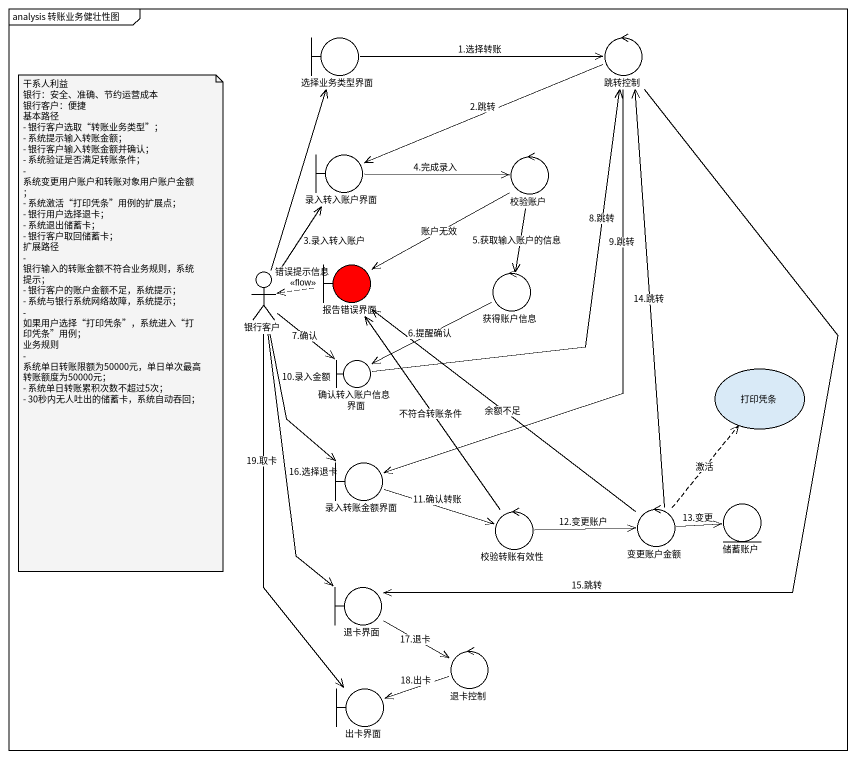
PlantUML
@startuml
mainframe analysis 转账业务健壮性图
boundary 选择业务类型界面
control 跳转控制
boundary 录入转入账户界面
control 校验账户
actor 银行客户
boundary 报告错误界面 #FF0000
control 获得账户信息
boundary 确认转入账户信息界面
usecase 打印凭条
boundary 录入转账金额界面
control 校验转账有效性
control 变更账户金额
entity 储蓄账户
boundary 退卡界面
control 退卡控制
boundary 出卡界面
选择业务类型界面 -right-> 跳转控制 : 1.选择转账
跳转控制 -left-> 录入转入账户界面 : 2.跳转
跳转控制 --> 录入转账金额界面 : 9.跳转
跳转控制 --> 退卡界面 : 15.跳转
录入转入账户界面 -right-> 校验账户 : 4.完成录入
校验账户 --> 报告错误界面 : 账户无效
校验账户 --> 获得账户信息 : 5.获取输入账户的信息
银行客户 -up-> 选择业务类型界面
银行客户 -up-> 录入转入账户界面 : 3.录入转入账户
银行客户 --> 确认转入账户信息界面 : 7.确认
银行客户 --> 录入转账金额界面 : 10.录入金额
银行客户 --> 退卡界面 : 16.选择退卡
银行客户 --> 出卡界面 : 19.取卡
报告错误界面 .left.> 银行客户 : 错误提示信息\n<<flow>>
获得账户信息 -left-> 确认转入账户信息界面 : 6.提醒确认
确认转入账户信息界面 -up-> 跳转控制 : 8.跳转
录入转账金额界面 -right-> 校验转账有效性 : 11.确认转账
校验转账有效性 -up-> 报告错误界面 : 不符合转账条件
校验转账有效性 -right-> 变更账户金额 : 12.变更账户
变更账户金额 -up-> 跳转控制 : 14.跳转
变更账户金额 -up-> 报告错误界面 : 余额不足
变更账户金额 .up.> 打印凭条 : 激活
变更账户金额 -right-> 储蓄账户 : 13.变更
退卡界面 -right-> 退卡控制 : 17.退卡
退卡控制 -left-> 出卡界面 : 18.出卡
note as N1
  干系人利益
  银行：安全、准确、节约运营成本
  银行客户：便捷
  基本路径
  - 银行客户选取“转账业务类型”；
  - 系统提示输入转账金额；
  - 银行客户输入转账金额并确认；
  - 系统验证是否满足转账条件；
  - 系统变更用户账户和转账对象用户账户金额；
  - 系统激活“打印凭条”用例的扩展点；
  - 银行用户选择退卡；
  - 系统退出储蓄卡；
  - 银行客户取回储蓄卡；
  扩展路径
  - 银行输入的转账金额不符合业务规则，系统提示；
  - 银行客户的账户金额不足，系统提示；
  - 系统与银行系统网络故障，系统提示；
  - 如果用户选择“打印凭条”，系统进入“打印凭条”用例；
  业务规则
  - 系统单日转账限额为50000元，单日单次最高转账额度为50000元；
  - 系统单日转账累积次数不超过5次；
  - 30秒内无人吐出的储蓄卡，系统自动吞回；
end note
@enduml
